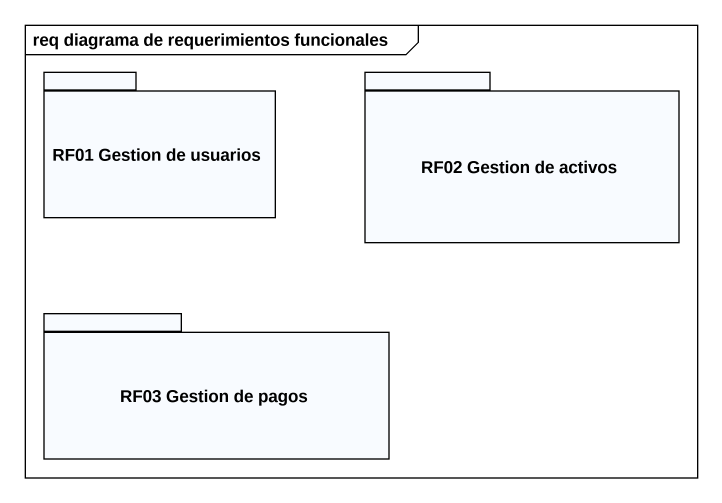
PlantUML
@startuml
mainframe req diagrama de requerimientos funcionales
package "RF01 Gestion de usuarios" as RF01_Gestion_de_usuarios {
}
package "RF02 Gestion de activos" as RF02_Gestion_de_activos {
}
package "RF03 Gestion de pagos" as RF03_Gestion_de_pagos {
}
@enduml
